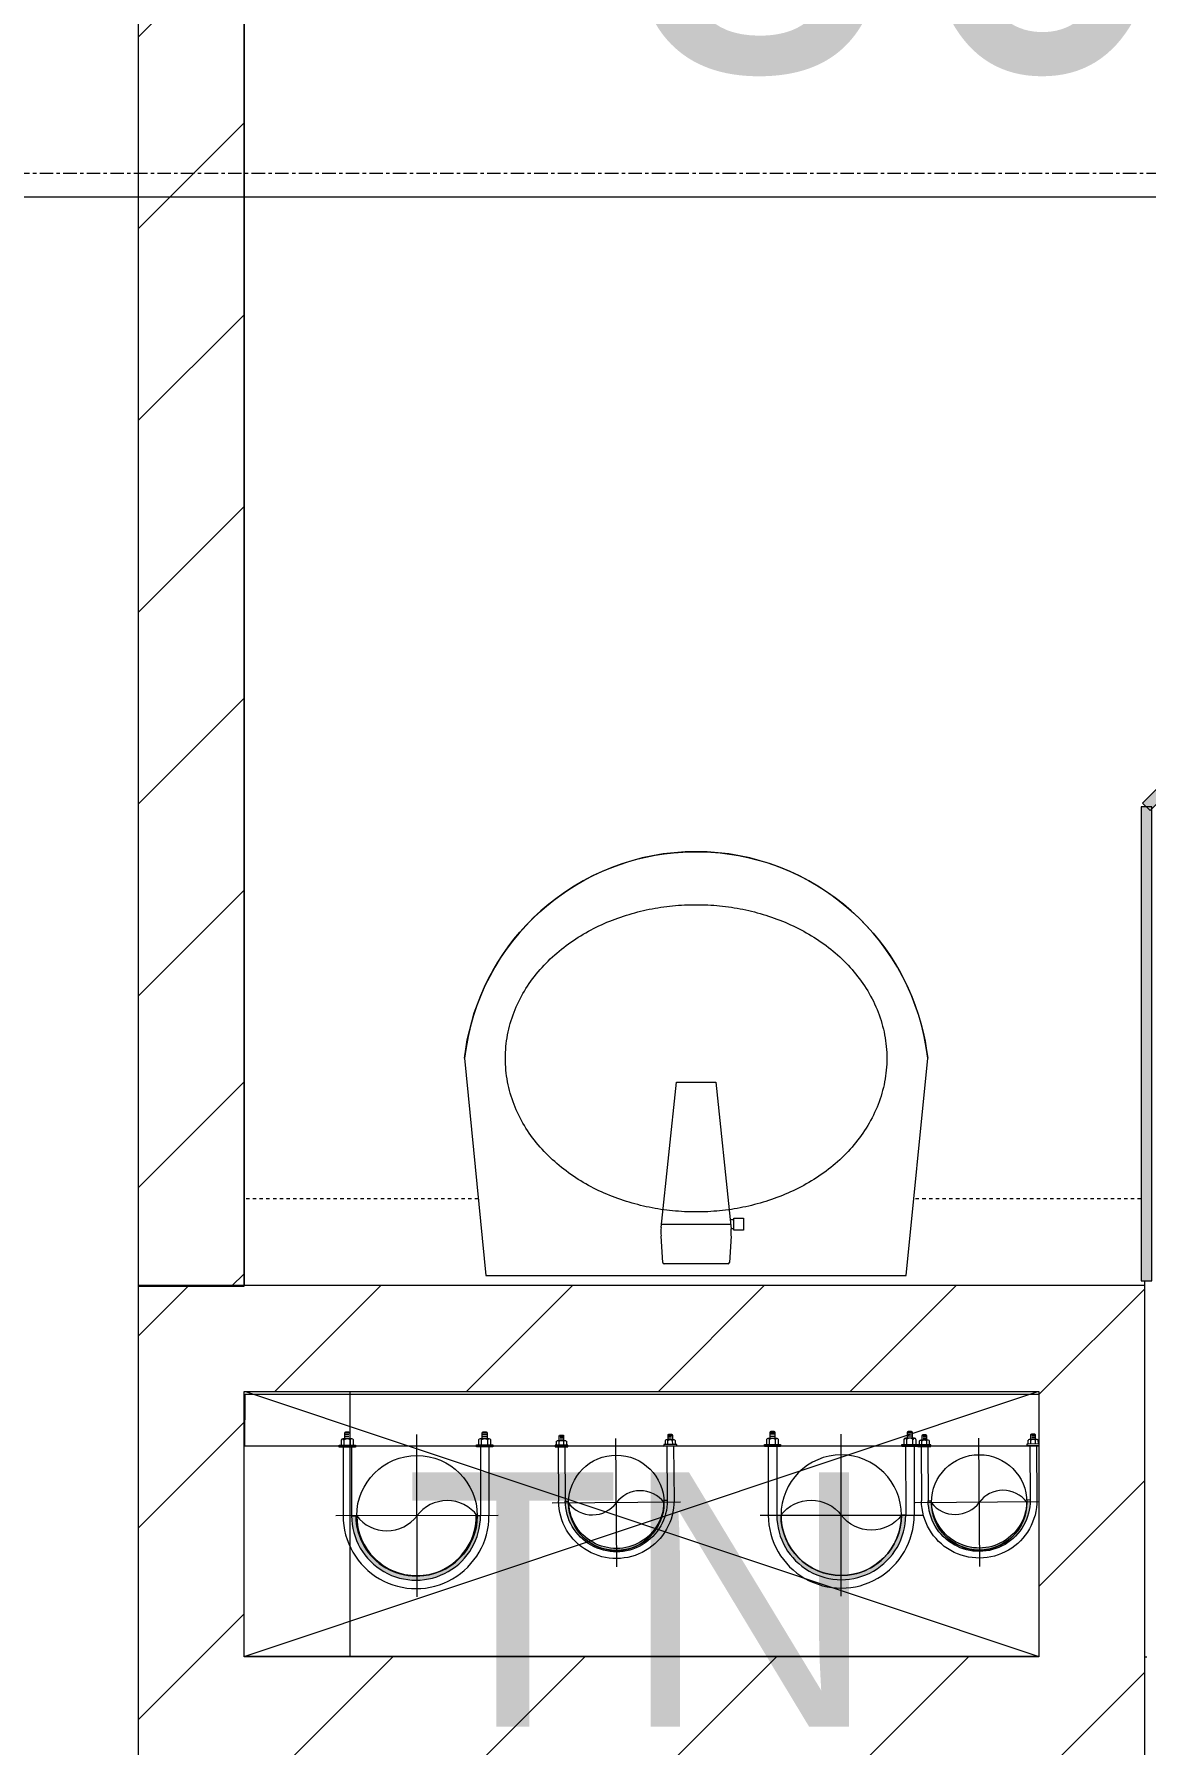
# Model space of a CAD drawing. Header units: millimetres. Extents: x 1591 to 240306, y -15958 to 82755.
# Drawn here: x 97556 to 98605, y 37754 to 39368 of the extents above; entities that cross this region are included whole.
import ezdxf

# ---------------------------------------------------------------- set-up
doc = ezdxf.new("R2010")
doc.units = ezdxf.units.MM
for name, pattern in [('Dash 1_8_', [6.35, 3.175, -3.175]), ('Grid Line', [22.225, 12.7, -3.175, 3.175, -3.175]), ('IMPORT-CENTER _2_', [40.64, 25.4, -5.08, 5.08, -5.08])]:
    doc.linetypes.add(name, pattern=pattern)
for name, color, linetype, lineweight in [('0-1', 7, 'Continuous', 5), ('0-2', 250, 'Continuous', 9), ('A-ANNO-DIMS', 211, 'Continuous', 9), ('A-ANNO-DIMS-160', 211, 'Continuous', 9), ('A-AREA', 32, 'Dash 1_8_', 9), ('A-FLOR-1', 250, 'Continuous', 9), ('A-FLOR-2', 9, 'Continuous', 9), ('A-GLAZ-CURT', 52, 'Continuous', 9), ('A-GLAZ-CURT-1', 254, 'Continuous', 9), ('A-GLAZ-CURT-2', 9, 'Continuous', 9), ('A-WALL-1', 253, 'Continuous', 18), ('A-WALL-3', 113, 'Continuous', 18), ('A-WALL-PATT-1', 10, 'Continuous', 9), ('A-WALL-PATT-2', 111, 'Continuous', 9), ('G-ANNO-TEXT-1', 7, 'Continuous', 9), ('G-IMPT-2', 8, 'IMPORT-CENTER _2_', 9), ('G-IMPT-3', 8, 'Continuous', 9), ('M-EQPM', 50, 'Continuous', 9), ('P-SANR-FIXT-1', 254, 'Continuous', 9), ('S-GRID-1', 1, 'Grid Line', 9)]:
    doc.layers.add(name, color=color, linetype=linetype, lineweight=lineweight)
doc.styles.add('Arial_8', font='arial_0.ttf', dxfattribs={"height": 240})
doc.styles.add('UTM Avo', font='UTM Avo.ttf', dxfattribs={"width": 0.9, "height": 400})
doc.dimstyles.new('1_Dim_chi_tiet_2_5_1', dxfattribs={"dimscale": 304.8, "dimtxt": 399.720379, "dimasz": 0.629921, "dimexe": 0.524934, "dimexo": 0.0625, "dimgap": 0.052493, "dimtad": 1, "dimdec": 0, "dimrnd": 5, "dimzin": 0, "dimdsep": 46, "dimtxsty": 'UTM Avo', "dimblk1": 'OBLIQUE', "dimblk2": 'OBLIQUE', "dimsah": 1, "dimcen": 0.09, "dimdle": 0.524934, "dimazin": 0, "dimtfac": 1, "dimtdec": 4, "dimtix": 1, "dimtmove": 0, "dimatfit": 3, "dimfxl": 1.049869, "dimfxlon": 1, "dimtvp": 1, "dimtolj": 1, "dimtzin": 0, "dimarcsym": 2})
pattern_1 = [(45, (11001.35, 0), (-90.50967, 90.50967), [])]

# ---------------------------------------------------------------- blocks, each defined once
blk = doc.blocks.new('NCV_TKTC_KET CAU_rvt-1-TKCS_MB TẦNG 3-4')
at = {"layer": 'A-FLOR-1'}
for p, q in [((86852.7, 37837.4), (86852.7, 38087.4)), ((87502.7, 37837.4), (86852.7, 37837.4))]:
    blk.add_line(p, q, dxfattribs=at)
blk = doc.blocks.new('bonruatreo - Chậu rửa-V112-TKCS_MB TẦNG 3-4')
at = {"layer": 'P-SANR-FIXT-1'}
for p, q in [((198.4, 0), (-198.4, 0)), ((165, 0), (-165, 0)), ((218.6, -205), (198.4, 0)), ((-198.4, 0), (-218.6, -205)), ((-33, -37.3), (-31.4, -12.2)), ((-30.2, -11), (30.2, -11)), ((31.4, -12.2), (33, -37.3)), ((-44.7, -42.8), (-35.6, -42.8)), ((-44.7, -54.2), (-44.7, -42.8)), ((-35.6, -42.8), (-35.6, -44.2)), ((-35.6, -44.2), (-33.1, -44.2)), ((-35.6, -44.2), (-35.6, -52.9)), ((-32.2, -52.9), (-33.1, -44.2)), ((33, -45.4), (18.5, -182.5)), ((-35.6, -54.2), (-44.7, -54.2)), ((-35.6, -52.9), (-35.6, -54.2)), ((-32.2, -52.9), (-35.6, -52.9)), ((32.7, -48.5), (-32.7, -48.5)), ((-18.5, -182.5), (-32.2, -52.9)), ((18.5, -182.5), (-18.5, -182.5))]:
    blk.add_line(p, q, dxfattribs=at)
at = {"layer": 'P-SANR-FIXT-1', "flags": 128}
blk.add_lwpolyline([(218.6, -205), (217.4, -213.7), (215.9, -222.4), (214, -231), (211.8, -239.5), (209.3, -247.9), (206.4, -256.2), (203.2, -264.4), (199.6, -272.5), (195.8, -280.4), (191.6, -288.1), (187.1, -295.7), (182.3, -303.1), (177.3, -310.3), (171.9, -317.3), (166.3, -324.1), (160.4, -330.6), (154.2, -336.9), (147.8, -342.9), (141.2, -348.7), (134.3, -354.2), (127.3, -359.4), (120, -364.4), (112.5, -369), (104.9, -373.4), (97.1, -377.4), (89.1, -381.2), (81, -384.6), (72.7, -387.6), (64.4, -390.4), (55.9, -392.8), (47.3, -394.8), (38.7, -396.6), (30, -397.9), (21.3, -399), (12.5, -399.6), (3.7, -400), (-5.1, -399.9), (-13.9, -399.6), (-22.6, -398.8), (-31.4, -397.8), (-40.1, -396.3), (-48.7, -394.5), (-57.2, -392.4), (-65.7, -390), (-74, -387.2), (-82.2, -384.1), (-90.3, -380.6), (-98.3, -376.8), (-106.1, -372.7), (-113.7, -368.3), (-121.1, -363.6), (-128.4, -358.7), (-135.4, -353.4), (-142.2, -347.8), (-148.8, -342), (-155.2, -335.9), (-161.3, -329.6), (-167.2, -323), (-172.8, -316.2), (-178.1, -309.2), (-183.1, -302), (-187.8, -294.6), (-192.2, -287), (-196.4, -279.2), (-200.2, -271.3), (-203.7, -263.2), (-206.8, -255), (-209.7, -246.6), (-212.2, -238.2), (-214.3, -229.7), (-216.1, -221.1), (-217.6, -212.4), (-218.6, -205)], dxfattribs=at)
at = {"layer": 'P-SANR-FIXT-1'}
for centre, radius, start, end in [((-30.1, -12.3), 1.3, 91.2278, 176.4003), ((30.1, -12.3), 1.3, 3.5997, 88.7722), ((5.5, -41.4), 38.7, 173.966, 184.1457), ((-5.5, -41.4), 38.7, 353.966, 6.034), ((0, -180), 220, 186.525, 353.475)]:
    blk.add_arc(centre, radius, start, end, dxfattribs=at)
for points in [[(-180, -205), (-180, -197.6), (-178.6, -182.7), (-172.4, -161.2), (-162.5, -141.1), (-149.4, -123), (-133.8, -107), (-116.1, -93.4), (-96.9, -82.1), (-76.5, -73.2), (-55.2, -66.5), (-33.3, -62.1), (-11.2, -59.9), (11.1, -59.9), (33.3, -62.1), (55.2, -66.5), (76.5, -73.2), (96.9, -82.1), (116.1, -93.4), (133.8, -107.1), (149.5, -123), (162.5, -141.2), (172.4, -161.2), (178.6, -182.7), (180, -197.6), (180, -205)], [(180, -205), (180, -212.4), (178.6, -227.3), (172.4, -248.8), (162.5, -268.8), (149.5, -287), (133.8, -302.9), (116.1, -316.6), (96.9, -327.9), (76.5, -336.8), (55.2, -343.5), (33.3, -347.9), (11.1, -350.1), (-11.2, -350.1), (-33.3, -347.9), (-55.2, -343.5), (-76.5, -336.8), (-96.9, -327.9), (-116.1, -316.6), (-133.8, -303), (-149.4, -287), (-162.5, -268.9), (-172.4, -248.8), (-178.6, -227.3), (-180, -212.4), (-180, -205)]]:
    blk.add_open_spline(points, degree=3, dxfattribs=at)
blk = doc.blocks.new('System Panel - Glazed-580253-TKCS_MB TẦNG 3-4')
at = {"layer": 'A-GLAZ-CURT'}
blk.add_hatch(color=256, dxfattribs=at).paths.add_polyline_path([(-352.2, -5), (352.2, -5), (352.2, 5), (-352.2, 5)])
at = {"layer": 'A-GLAZ-CURT-2'}
for p, q in [((352.2, 5), (-352.2, 5)), ((-352.2, 5), (-352.2, -5)), ((352.2, -5), (352.2, 5)), ((-352.2, -5), (352.2, -5))]:
    blk.add_line(p, q, dxfattribs=at)
blk = doc.blocks.new('System Panel - Glazed-1013751-TKCS_MB TẦNG 3-4')
at = {"layer": 'A-GLAZ-CURT'}
blk.add_hatch(color=256, dxfattribs=at).paths.add_polyline_path([(223.7, 5), (-223.7, 5), (-223.7, -5), (223.7, -5)])
at = {"layer": 'A-GLAZ-CURT-2'}
for p, q in [((223.7, 5), (-223.7, 5)), ((-223.7, 5), (-223.7, -5)), ((223.7, -5), (223.7, 5)), ((-223.7, -5), (223.7, -5))]:
    blk.add_line(p, q, dxfattribs=at)
blk = doc.blocks.new('NCV_TKTC_TANG 3 - 4_rvt-2-TKCS_MB TẦNG 3-4')
at = {"layer": 'A-WALL-PATT-1'}
h = blk.add_hatch(dxfattribs=at)
h.set_pattern_fill('FP_1', color=256, style=0, pattern_type=2)
h.set_pattern_definition([(45, (0, 0), (-90.50967, 90.50967), [])])
h.paths.add_polyline_path([(86752.6, 38186.9), (86752.6, 40136.9), (86652.6, 40136.9), (86652.6, 38186.9), (86743.2, 38186.9)])
at = {"layer": 'A-FLOR-2'}
for p, q in [((86752.7, 40136.9), (86752.7, 38187.4)), ((87602.7, 38187.4), (87602.7, 38191.9)), ((87602.7, 37836.9), (87604.6, 37836.9))]:
    blk.add_line(p, q, dxfattribs=at)
at = {"layer": 'A-WALL-1'}
for p, q in [((86652.6, 40136.9), (86652.6, 38186.9)), ((86752.6, 38186.9), (86752.6, 40136.9)), ((86652.6, 38186.9), (86752.6, 38186.9))]:
    blk.add_line(p, q, dxfattribs=at)
at = {"layer": 'A-GLAZ-CURT-1'}
for name, p, rotation in [('System Panel - Glazed-580253-TKCS_MB TẦNG 3-4', (87853.2, 38888.3), 225.0000000000002), ('System Panel - Glazed-1013751-TKCS_MB TẦNG 3-4', (87604.2, 38415.6), 270)]:
    blk.add_blockref(name, p, dxfattribs=dict(at, rotation=rotation))
at = {"layer": 'P-SANR-FIXT-1', "rotation": 180}
blk.add_blockref('bonruatreo - Chậu rửa-V112-TKCS_MB TẦNG 3-4', (87179.2, 38196.9), dxfattribs=at)
blk = doc.blocks.new('TKTC_XREF_251221_MB TANG 2-7 - TKTC_XREF_260130_MB TANG 2-5_dwg_$cc-4746807-TKCS_MB TẦNG 3-4')
at = {"layer": 'G-IMPT-2'}
for p, q in [((0, -0.673), (0, 0.673)), ((-0.673, 0), (0.673, 0))]:
    blk.add_line(p, q, dxfattribs=at)
at = {"layer": 'M-EQPM'}
blk.add_circle((0, 0), 0.5, dxfattribs=at)
for centre, radius, start, end in [((0, 0), 0.5, 90, 270), ((0.188, 0.25), 0.313, 126.8699, 233.1301), ((-0.188, -0.25), 0.313, 306.8699, 53.1301)]:
    blk.add_arc(centre, radius, start, end, dxfattribs=at)
blk = doc.blocks.new('TKTC_XREF_251221_MB TANG 2-7 - TKTC_XREF_260130_MB TANG 2-5_dwg_CUM U_DN100-4746796-TKCS_MB TẦNG 3-4')
at = {"layer": 'G-IMPT-3'}
blk.add_hatch(color=256, dxfattribs=at).paths.add_polyline_path([(0, 61), (0, 57), (14.8, 55.1), (28.5, 49.4), (40.3, 40.3), (49.4, 28.5), (55.1, 14.8), (57, 0), (55.1, -14.8), (49.4, -28.5), (40.3, -40.3), (28.5, -49.4), (14.8, -55.1), (0, -57), (0, -61), (15.8, -58.9), (30.5, -52.8), (43.1, -43.1), (52.8, -30.5), (58.9, -15.8), (61, 0), (58.9, 15.8), (52.8, 30.5), (43.1, 43.1), (30.5, 52.8), (15.8, 58.9)])
for p, q in [((-79.1, 66.6), (-79.1, 63.4)), ((-76.6, 66.6), (-76.6, 63.4)), ((-74.6, 66.6), (-74.6, 63.4)), ((-72.7, 69.3), (-72.7, 60.7)), ((-66.9, 67.9), (-71.7, 67.9)), ((-65, 69), (0, 69)), ((-66.9, 62.1), (-71.7, 62.1)), ((-79.1, -63.4), (-79.1, -66.6)), ((-76.6, -63.4), (-76.6, -66.6)), ((-74.6, -63.4), (-74.6, -66.6)), ((-72.7, -60.7), (-72.7, -69.3)), ((-66.9, -62.1), (-71.7, -62.1)), ((-66.9, -67.9), (-71.7, -67.9)), ((-65, -69), (0, -69))]:
    blk.add_line(p, q, dxfattribs=at)
at = {"layer": 'G-IMPT-3', "flags": 128}
for points in [[(-72.7, 67.6), (-78.1, 67.6), (-78.1, 62.4), (-72.7, 62.4)], [(-71.7, 59.2), (-66.9, 59.2), (-66.9, 70.8), (-71.7, 70.8)], [(-66.9, 70.8), (-66.9, 72.7), (-65, 72.7), (-65, 57.3), (-66.9, 57.3), (-66.9, 59.2)], [(-65, 61), (0, 61), (0, 57)], [(-72.7, -62.4), (-78.1, -62.4), (-78.1, -67.6), (-72.7, -67.6)], [(-71.7, -70.8), (-66.9, -70.8), (-66.9, -59.2), (-71.7, -59.2)], [(-66.9, -59.2), (-66.9, -57.3), (-65, -57.3), (-65, -72.7), (-66.9, -72.7), (-66.9, -70.8)], [(-65, -61), (0, -61), (0, -57)]]:
    blk.add_lwpolyline(points, dxfattribs=at)
at = {"layer": 'G-IMPT-3'}
for centre, radius, start, end in [((-78.1, 66.6), 0.96, 90, 180), ((-71.1, 69.3), 1.56, 112.6199, 247.3801), ((-67.9, 65), 4.8, 143.1301, 216.8699), ((0, 0), 69, 270, 90), ((-78.1, 63.4), 0.96, 180, 270), ((-71.1, 60.7), 1.56, 112.6199, 247.3801), ((0, 0), 61, 270, 90), ((0, 0), 57, 270, 90), ((-78.1, -63.4), 0.96, 90, 180), ((-71.1, -60.7), 1.56, 112.6199, 247.3801), ((-67.9, -65), 4.8, 143.1301, 216.8699), ((-78.1, -66.6), 0.96, 180, 270), ((-71.1, -69.3), 1.56, 112.6199, 247.3801)]:
    blk.add_arc(centre, radius, start, end, dxfattribs=at)
blk = doc.blocks.new('TKTC_XREF_251221_MB TANG 2-7 - TKTC_XREF_260130_MB TANG 2-5_dwg_$cc-4746802-TKCS_MB TẦNG 3-4')
at = {"layer": 'G-IMPT-2'}
for p, q in [((0, -0.673), (0, 0.673)), ((-0.673, 0), (0.673, 0))]:
    blk.add_line(p, q, dxfattribs=at)
at = {"layer": 'M-EQPM'}
blk.add_circle((0, 0), 0.5, dxfattribs=at)
for centre, radius, start, end in [((0, 0), 0.5, 90, 270), ((0.188, 0.25), 0.313, 126.8699, 233.1301), ((-0.188, -0.25), 0.313, 306.8699, 53.1301)]:
    blk.add_arc(centre, radius, start, end, dxfattribs=at)
blk = doc.blocks.new('TKTC_XREF_251221_MB TANG 2-7 - TKTC_XREF_260130_MB TANG 2-5_dwg_CUM U_DN100-4746799-TKCS_MB TẦNG 3-4')
at = {"layer": 'G-IMPT-3'}
blk.add_hatch(color=256, dxfattribs=at).paths.add_polyline_path([(0, 61), (15.8, 58.9), (30.5, 52.8), (43.1, 43.1), (52.8, 30.5), (58.9, 15.8), (61, 0), (58.9, -15.8), (52.8, -30.5), (43.1, -43.1), (30.5, -52.8), (15.8, -58.9), (0, -61), (0, -57), (14.8, -55.1), (28.5, -49.4), (40.3, -40.3), (49.4, -28.5), (55.1, -14.8), (57, 0), (55.1, 14.8), (49.4, 28.5), (40.3, 40.3), (28.5, 49.4), (14.8, 55.1), (0, 57)])
for p, q in [((-79.1, 66.6), (-79.1, 63.4)), ((-76.6, 66.6), (-76.6, 63.4)), ((-74.6, 66.6), (-74.6, 63.4)), ((-72.7, 69.3), (-72.7, 60.7)), ((-66.9, 67.9), (-71.7, 67.9)), ((-66.9, 62.1), (-71.7, 62.1)), ((-65, 69), (0, 69)), ((-72.7, -60.7), (-72.7, -69.3)), ((-79.1, -63.4), (-79.1, -66.6)), ((-76.6, -63.4), (-76.6, -66.6)), ((-74.6, -63.4), (-74.6, -66.6)), ((-66.9, -62.1), (-71.7, -62.1)), ((-66.9, -67.9), (-71.7, -67.9)), ((-65, -69), (0, -69))]:
    blk.add_line(p, q, dxfattribs=at)
at = {"layer": 'G-IMPT-3', "flags": 128}
for points in [[(-72.7, 67.6), (-78.1, 67.6), (-78.1, 62.4), (-72.7, 62.4)], [(-71.7, 59.2), (-66.9, 59.2), (-66.9, 70.8), (-71.7, 70.8)], [(-66.9, 70.8), (-66.9, 72.7), (-65, 72.7), (-65, 57.3), (-66.9, 57.3), (-66.9, 59.2)], [(-65, 61), (0, 61), (0, 57)], [(-71.7, -70.8), (-66.9, -70.8), (-66.9, -59.2), (-71.7, -59.2)], [(-66.9, -59.2), (-66.9, -57.3), (-65, -57.3), (-65, -72.7), (-66.9, -72.7), (-66.9, -70.8)], [(-65, -61), (0, -61), (0, -57)], [(-72.7, -62.4), (-78.1, -62.4), (-78.1, -67.6), (-72.7, -67.6)]]:
    blk.add_lwpolyline(points, dxfattribs=at)
at = {"layer": 'G-IMPT-3'}
for centre, radius, start, end in [((-78.1, 66.6), 0.96, 90, 180), ((-78.1, 63.4), 0.96, 180, 270), ((-71.1, 69.3), 1.56, 112.6199, 247.3801), ((-67.9, 65), 4.8, 143.1301, 216.8699), ((-71.1, 60.7), 1.56, 112.6199, 247.3801), ((0, 0), 69, 270, 90), ((0, 0), 61, 270, 90), ((0, 0), 57, 270, 90), ((-71.1, -60.7), 1.56, 112.6199, 247.3801), ((-78.1, -63.4), 0.96, 90, 180), ((-78.1, -66.6), 0.96, 180, 270), ((-67.9, -65), 4.8, 143.1301, 216.8699), ((-71.1, -69.3), 1.56, 112.6199, 247.3801)]:
    blk.add_arc(centre, radius, start, end, dxfattribs=at)
blk = doc.blocks.new('TKTC_XREF_251221_MB TANG 2-7 - TKTC_XREF_260130_MB TANG 2-5_dwg_$cc-4746806-TKCS_MB TẦNG 3-4')
at = {"layer": 'G-IMPT-2'}
for p, q in [((0, -0.673), (0, 0.673)), ((-0.673, 0), (0.673, 0))]:
    blk.add_line(p, q, dxfattribs=at)
at = {"layer": 'M-EQPM'}
blk.add_circle((0, 0), 0.5, dxfattribs=at)
for centre, radius, start, end in [((0, 0), 0.5, 90, 270), ((0.188, 0.25), 0.313, 126.8699, 233.1301), ((-0.188, -0.25), 0.313, 306.8699, 53.1301)]:
    blk.add_arc(centre, radius, start, end, dxfattribs=at)
blk = doc.blocks.new('TKTC_XREF_251221_MB TANG 2-7 - TKTC_XREF_260130_MB TANG 2-5_dwg_$cc-V58-TKCS_MB TẦNG 3-4')
at = {"layer": 'G-IMPT-2'}
for p, q in [((0, -0.625), (0, 0.673)), ((-0.673, 0), (0.673, 0))]:
    blk.add_line(p, q, dxfattribs=at)
at = {"layer": 'M-EQPM'}
blk.add_circle((0, 0), 0.5, dxfattribs=at)
for centre, radius, start, end in [((0, 0), 0.5, 90, 270), ((0.188, 0.25), 0.313, 126.8699, 233.1301), ((-0.188, -0.25), 0.313, 306.8699, 53.1301)]:
    blk.add_arc(centre, radius, start, end, dxfattribs=at)
blk = doc.blocks.new('TKTC_XREF_251221_MB TANG 2-7 - TKTC_XREF_260130_MB TANG 2-5_dwg_CUM U_DN100-V59-TKCS_MB TẦNG 3-4')
at = {"layer": 'G-IMPT-3'}
blk.add_hatch(color=256, dxfattribs=at).paths.add_polyline_path([(61, 0), (58.9, -15.8), (52.8, -30.5), (43.1, -43.1), (30.5, -52.8), (15.8, -58.9), (0, -61), (0, -57), (14.8, -55.1), (28.5, -49.4), (40.3, -40.3), (49.4, -28.5), (55.1, -14.8), (57, 0), (55.1, 14.8), (49.4, 28.5), (40.3, 40.3), (28.5, 49.4), (14.8, 55.1), (0, 57), (0, 61), (15.8, 58.9), (30.5, 52.8), (43.1, 43.1), (52.8, 30.5), (58.9, 15.8)])
for p, q in [((-79.1, 66.6), (-79.1, 63.4)), ((-76.6, 66.6), (-76.6, 63.4)), ((-74.6, 66.6), (-74.6, 63.4)), ((-72.7, 69.3), (-72.7, 60.7)), ((-66.9, 67.9), (-71.7, 67.9)), ((-66.9, 62.1), (-71.7, 62.1)), ((-65, 69), (0, 69)), ((-72.7, -60.7), (-72.7, -69.3)), ((-79.1, -63.4), (-79.1, -66.6)), ((-76.6, -63.4), (-76.6, -66.6)), ((-74.6, -63.4), (-74.6, -66.6)), ((-66.9, -62.1), (-71.7, -62.1)), ((-66.9, -67.9), (-71.7, -67.9)), ((-66.9, -72.7), (-66.9, -70.8)), ((-65, -69), (0, -69))]:
    blk.add_line(p, q, dxfattribs=at)
at = {"layer": 'G-IMPT-3', "flags": 128}
for points in [[(-72.7, 67.6), (-78.1, 67.6), (-78.1, 62.4), (-72.7, 62.4)], [(-71.7, 59.2), (-66.9, 59.2), (-66.9, 70.8), (-71.7, 70.8)], [(-66.9, 70.8), (-66.9, 72.7), (-65, 72.7), (-65, 57.3), (-66.9, 57.3), (-66.9, 59.2)], [(-65, 61), (0, 61), (0, 57)], [(-71.7, -70.8), (-66.9, -70.8), (-66.9, -59.2), (-71.7, -59.2)], [(-66.9, -59.2), (-66.9, -57.3), (-65, -57.3), (-65, -71.8)], [(-65, -61), (0, -61), (0, -57)], [(-72.7, -62.4), (-78.1, -62.4), (-78.1, -67.6), (-72.7, -67.6)]]:
    blk.add_lwpolyline(points, dxfattribs=at)
at = {"layer": 'G-IMPT-3'}
for centre, radius, start, end in [((-78.1, 66.6), 0.96, 90, 180), ((-78.1, 63.4), 0.96, 180, 270), ((-71.1, 69.3), 1.56, 112.6199, 247.3801), ((-67.9, 65), 4.8, 143.1301, 216.8699), ((-71.1, 60.7), 1.56, 112.6199, 247.3801), ((0, 0), 69, 270, 90), ((0, 0), 61, 270, 90), ((0, 0), 57, 270, 90), ((-71.1, -60.7), 1.56, 112.6199, 247.3801), ((-78.1, -63.4), 0.96, 90, 180), ((-78.1, -66.6), 0.96, 180, 270), ((-67.9, -65), 4.8, 143.1301, 216.8699), ((-71.1, -69.3), 1.56, 112.6199, 247.3801)]:
    blk.add_arc(centre, radius, start, end, dxfattribs=at)
blk = doc.blocks.new('TKTC_XREF_251221_MB TANG 2-7 - TKTC_XREF_251221_MB TANG 2-7-2039446-TKCS_MB TẦNG 3-4')
at = {"layer": 'M-EQPM'}
for p, q in [((53100.7, 20798.8), (53101, 20848)), ((53101, 20848), (53850.2, 20848)), ((53850.2, 20798.8), (53100.7, 20798.8))]:
    blk.add_line(p, q, dxfattribs=at)
for name, p, xscale, yscale, zscale, rotation in [('TKTC_XREF_251221_MB TANG 2-7 - TKTC_XREF_260130_MB TANG 2-5_dwg_$cc-4746807-TKCS_MB TẦNG 3-4', (53263.3, 20733.3), 113.7150000000092, 113.7150000000092, 113.7150000000092, 90.04476088158533), ('TKTC_XREF_251221_MB TANG 2-7 - TKTC_XREF_260130_MB TANG 2-5_dwg_CUM U_DN100-4746796-TKCS_MB TẦNG 3-4', (53262.4, 20733.3), 0.9975000000000005, 0.9975000000000005, 0.9975000000000005, 270.0467435561337), ('TKTC_XREF_251221_MB TANG 2-7 - TKTC_XREF_260130_MB TANG 2-5_dwg_CUM U_DN100-4746796-TKCS_MB TẦNG 3-4', (53663.7, 20733.8), 0.9974999999999966, 0.9974999999999966, 0.9974999999999966, 270.0467435564909), ('TKTC_XREF_251221_MB TANG 2-7 - TKTC_XREF_260130_MB TANG 2-5_dwg_$cc-4746802-TKCS_MB TẦNG 3-4', (53451.4, 20745.5), 90.00000000005132, 90.00000000005132, 90.00000000005132, 90.41977899777609), ('TKTC_XREF_251221_MB TANG 2-7 - TKTC_XREF_260130_MB TANG 2-5_dwg_$cc-V58-TKCS_MB TẦNG 3-4', (53793.9, 20745.9), 90.00000000005132, 90.00000000005132, 90.00000000005132, 90.41977899777609)]:
    blk.add_blockref(name, p, dxfattribs=dict(xscale=xscale, yscale=yscale, zscale=zscale, rotation=rotation))
at = {"extrusion": (0, 0, -1)}
for name, p, xscale, yscale, zscale, rotation in [('TKTC_XREF_251221_MB TANG 2-7 - TKTC_XREF_260130_MB TANG 2-5_dwg_CUM U_DN100-4746799-TKCS_MB TẦNG 3-4', (-53451.4, 20747.4), 0.7894736842105256, 0.7894736842105256, -0.7894736842105254, 269.580221000629), ('TKTC_XREF_251221_MB TANG 2-7 - TKTC_XREF_260130_MB TANG 2-5_dwg_$cc-4746806-TKCS_MB TẦNG 3-4', (-53663.7, 20733.8), 113.7150000000092, 113.7150000000092, -113.7150000000092, 89.95325644590794), ('TKTC_XREF_251221_MB TANG 2-7 - TKTC_XREF_260130_MB TANG 2-5_dwg_CUM U_DN100-V59-TKCS_MB TẦNG 3-4', (-53793.9, 20747.8), 0.7894736842105256, 0.7894736842105256, -0.7894736842105254, 269.580221000629)]:
    blk.add_blockref(name, p, dxfattribs=dict(at, xscale=xscale, yscale=yscale, zscale=zscale, rotation=rotation))
blk = doc.blocks.new('DIMBLOCK339-TKCS_MB TẦNG 3-4')
at = {"layer": 'A-ANNO-DIMS-160'}
for p, q in [((94653.9, 39534.8), (94653.9, 39054.8)), ((94653.9, 39214.8), (94653.9, 39534.8)), ((102653.9, 39534.8), (102653.9, 39054.8)), ((102653.9, 39214.8), (102653.9, 39534.8)), ((94493.9, 39214.8), (102813.9, 39214.8))]:
    blk.add_line(p, q, dxfattribs=at)
at = {"layer": 'A-ANNO-DIMS-160', "lineweight": 25}
for p, q in [((94653.9, 39214.8), (94749.9, 39310.8)), ((102653.9, 39214.8), (102749.9, 39310.8)), ((94653.9, 39214.8), (94557.9, 39118.8)), ((102653.9, 39214.8), (102557.9, 39118.8))]:
    blk.add_line(p, q, dxfattribs=at)
at = {"layer": 'A-ANNO-DIMS-160', "color": 0, "insert": (98106.1, 39734.4), "char_height": 400, "width": 1314.636, "attachment_point": 1, "line_spacing_factor": 1.110334, "style": 'UTM Avo'}
blk.add_mtext('8000', dxfattribs=at)
blk = doc.blocks.new('_Oblique')
at = {"color": 0, "linetype": 'ByBlock', "lineweight": -2}
blk.add_line((-0.5, -0.5), (0.5, 0.5), dxfattribs=at)

msp = doc.modelspace()

# ---------------------------------------------------------------- hatches: boundary and pattern name
at = {"layer": 'A-WALL-PATT-2'}
h = msp.add_hatch(dxfattribs=at)
h.set_pattern_fill('FP_1', color=256, style=0, pattern_type=2)
h.set_pattern_definition(pattern_1)
h.paths.add_polyline_path([(97754.1, 37836.9), (97754.1, 38187.4), (97654.1, 38187.4), (97654.1, 37836.9), (97744.5, 37836.9)])
h = msp.add_hatch(dxfattribs=at)
h.set_pattern_fill('FP_1', color=256, style=0, pattern_type=2)
h.set_pattern_definition(pattern_1)
h.paths.add_polyline_path([(98604.1, 38087.4), (98604.1, 38187.4), (97754.1, 38187.4), (97754.1, 38087.4), (98550.5, 38087.4)])
h = msp.add_hatch(dxfattribs=at)
h.set_pattern_fill('FP_1', color=256, style=0, pattern_type=2)
h.set_pattern_definition(pattern_1)
h.paths.add_polyline_path([(98604.1, 37836.9), (98604.1, 38087.4), (98504.1, 38087.4), (98504.1, 37836.9), (98550.5, 37836.9)])
h = msp.add_hatch(dxfattribs=at)
h.set_pattern_fill('FP_1', color=256, style=0, pattern_type=2)
h.set_pattern_definition(pattern_1)
h.paths.add_polyline_path([(98604.1, 37736.9), (98604.1, 37836.9), (97654.1, 37836.9), (97654.1, 37736.9), (98550.5, 37736.9)])

# ---------------------------------------------------------------- linework, layer by layer
at = {"layer": '0-2'}
for p, q in [((97754.1, 37837.4), (98503.2, 38087.5)), ((97755.3, 38087.4), (98504.1, 37837.4)), ((98504.1, 37837.4), (97754.1, 37837.4))]:
    msp.add_line(p, q, dxfattribs=at)
at = {"layer": 'A-AREA'}
for p, q in [((97975, 38269.3), (97753.9, 38269.3)), ((98600.5, 38269.3), (98386.1, 38269.3))]:
    msp.add_line(p, q, dxfattribs=at)
at = {"layer": 'A-WALL-3'}
for p, q in [((97754.1, 38187.4), (97654.1, 38187.4)), ((97654.1, 38187.4), (97654.1, 37736.9)), ((98604.1, 38187.4), (97754.1, 38187.4)), ((98604.1, 37736.9), (98604.1, 38187.4)), ((97754.1, 37836.9), (97754.1, 38087.4)), ((97754.1, 38087.4), (98504.1, 38087.4)), ((98504.1, 38087.4), (98504.1, 37836.9)), ((98504.1, 37836.9), (97754.1, 37836.9))]:
    msp.add_line(p, q, dxfattribs=at)
at = {"layer": 'S-GRID-1'}
msp.add_line((139245.7, 39236.9), (45492.6, 39236.9), dxfattribs=at)

# ---------------------------------------------------------------- block references
at = {"layer": '0-1'}
for name in ['NCV_TKTC_KET CAU_rvt-1-TKCS_MB TẦNG 3-4', 'NCV_TKTC_TANG 3 - 4_rvt-2-TKCS_MB TẦNG 3-4']:
    msp.add_blockref(name, (11001.4, 0), dxfattribs=at)
at = {"layer": 'M-EQPM'}
msp.add_blockref('TKTC_XREF_251221_MB TANG 2-7 - TKTC_XREF_251221_MB TANG 2-7-2039446-TKCS_MB TẦNG 3-4', (44653.9, 17236.9), dxfattribs=at)

# ---------------------------------------------------------------- texts
at = {"layer": 'G-ANNO-TEXT-1', "insert": (98128.8, 37891.1), "char_height": 240, "width": 603.2, "attachment_point": 5, "line_spacing_factor": 0.936439, "style": 'Arial_8'}
msp.add_mtext('\\pt79.9992,160.0008,240,319.9992,400.0008,480,559.9992,640.0008,720,799.9992,880.0008,960,1039.9992,1120.0008,1200,1279.9992,1360.0008,1440,1519.9992,1600.0008,1680,1759.9992,1840.0008,1920,1999.9992,2080.0008,2160,2239.9992,2320.0008,2400,2479.9992,2560.0008;TN', dxfattribs=at)

# ---------------------------------------------------------------- dimensions: what is measured, and where the dimension line sits
at = {"layer": 'A-ANNO-DIMS'}
dim = msp.add_linear_dim(base=(102653.9, 39214.8), p1=(94653.9, 39534.8), p2=(102653.9, 39534.8), dimstyle='1_Dim_chi_tiet_2_5_1', override={"dimpost": '<>', "dimfxl": 8000}, dxfattribs=at)
dim.commit()
dim.dimension.update_dxf_attribs({"geometry": 'DIMBLOCK339-TKCS_MB TẦNG 3-4', "text_midpoint": (98653.9, 39437.8)})

doc.saveas('drawing.dxf')
